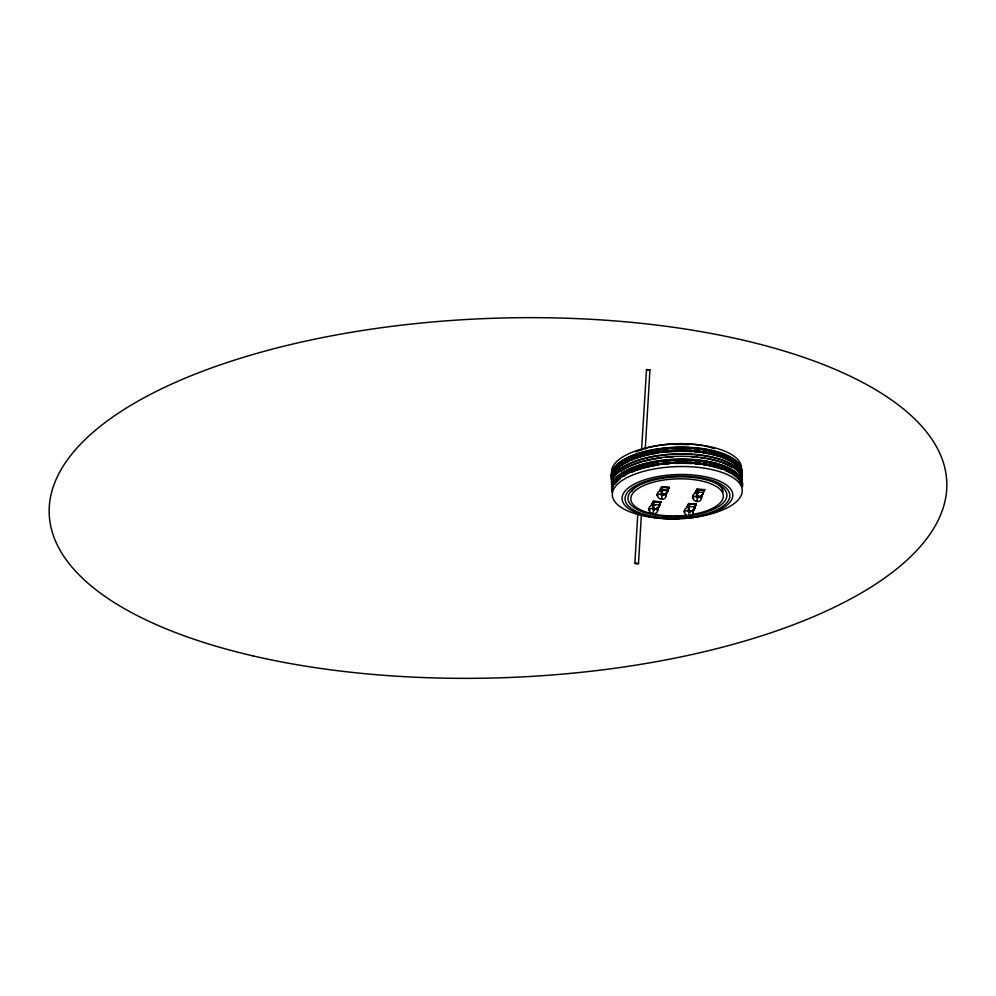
<?xml version="1.0" encoding="UTF-8"?>
<svg xmlns="http://www.w3.org/2000/svg" width="996" height="996" viewBox="0 0 996 996"><rect width="100%" height="100%" fill="white"/><g stroke="black" fill="none" stroke-linecap="round" stroke-linejoin="round"><path stroke-width="1.49" d="M654.497 508.583C651.583 510.176 655.605 506.553 653.662 508.794M654.31 508.856L654.372 508.06M662.813 494.141L661.892 494.751L661.742 493.68M689.481 511.471C689.294 508.807 688.373 512.84 689.929 510.873M698.059 496.743C697.275 495.087 697.922 497.676 697.225 495.896M658.481 507.113L658.593 506.366M659.489 505.358L660.946 501.772L653.264 501.274L651.471 504.399M659.601 504.599L659.352 505.943M667.806 490.916L667.893 489.858M667.918 490.157L667.656 491.501M694.025 508.657L693.764 510.002M694.922 507.649L695.009 506.591M695.034 506.889L694.772 508.234M703.226 493.207L704.682 489.621L697.013 489.123L695.22 492.609L697.013 489.123M636.743 563.562L634.863 563.412L637.789 513.799M641.548 450.242L646.516 369.603L649.94 369.827L645.271 448.897M634.863 563.412L638.486 563.624L641.424 514.011M662.303 494.614C660.672 492.821 663.348 494.688 662.751 494.265M662.776 493.742L662.44 494.576M688.672 511.035L689.008 510.238M661.493 491.588L662.539 489.422L660.958 493.618A1.407 1.257 29.9 0 0 661.207 494.937M654.272 508.993L653.289 508.944L653.588 507.948M697.723 495.697L697.088 496.867L698.233 496.431M658.331 507.711L658.568 506.964M694 509.255L693.129 511.097M702.068 495.56L702.305 494.813M661.282 491.364C662.701 489.073 661.045 496.992 664.892 494.452A1.942 0.772 -2 0 1 665.714 495.672M696.714 493.655L697.125 492.945L698.059 496.506M653.077 505.482L654.335 508.62M658.07 508.271L658.418 507.549M659.091 506.516L659.439 505.794M666.386 493.829L667.806 490.169L662.502 489.833L661.581 491.439M667.395 492.074L667.743 491.352M694.523 508.807L694.859 508.085M701.819 496.12L702.155 495.398M702.827 494.365L703.338 492.447L697.935 492.124L697.013 493.73M703.176 493.643L702.454 494.9M661.63 493.904L662.527 494.427M668.067 489.771L669.262 487.33L661.581 486.832L659.775 489.957M653.214 505.619L654.235 503.864L652.654 508.06A1.407 1.257 29.9 0 0 652.903 509.379M659.75 503.852L660.946 501.772M666.822 491.526L667.843 489.758M668.055 489.41L669.262 487.33M688.697 503.565L686.904 507.051L688.697 503.565L696.378 504.063L693.901 508.495M696.951 493.468L697.972 491.713L696.391 495.908A1.407 1.257 29.9 0 0 696.64 497.228L696.851 497.44M693.951 508.259L696.378 504.063M703.487 491.7L704.682 489.621M689.892 510.475C689.02 511.757 688.734 509.105 689.668 511.334M667.021 492.609L667.482 491.912M666.013 494.365L666.473 493.68M658.717 507.051L659.178 506.354M658.157 508.122L657.223 509.317M701.906 495.971L700.96 497.166M693.59 510.413L692.656 511.608M694.15 509.342L694.61 508.645M667.108 492.447L663.025 495.211A1.295 1.145 29.9 0 1 661.431 495.149L661.294 494.788A1.407 1.257 29.9 0 1 661.045 493.468M658.232 507.549L658.804 506.902M702.541 494.751L698.445 497.502M693.664 509.84L694.237 509.193M653.388 508.296L654.31 508.657M662.153 494.614L661.705 493.842L662.626 494.265M666.635 492.958L663.112 495.062A1.295 1.145 29.9 0 1 661.518 494.987M658.319 507.4L654.708 509.653A1.295 1.145 29.9 0 1 653.115 509.591L652.99 509.23A1.407 1.257 29.9 0 1 652.741 507.91M702.068 495.249L698.532 497.353A1.295 1.145 29.9 0 1 696.939 497.278L696.727 497.079A1.407 1.257 29.9 0 1 696.478 495.759M693.751 509.691L690.141 511.944A1.295 1.145 29.9 0 1 688.547 511.882L688.336 511.67A1.407 1.257 29.9 0 1 688.087 510.35L689.655 506.155L689.17 507.375L689.63 506.566L694.922 506.902M697.785 497.029L697.785 495.896M653.326 508.595L654.322 508.757L650.936 508.533A1.942 0.772 -2 0 0 648.819 509.193A4.619 4.109 29.9 0 0 654.633 513.65A4.619 4.109 29.9 0 0 657.148 507.611M697.163 496.108L700.325 496.743A1.942 0.772 -2 0 1 701.595 497.34A1.942 0.772 -2 0 1 700.786 498.1M688.896 510.525L689.73 510.898M689.518 511.197L688.846 510.724M689.431 511.346L692.021 511.185A1.942 0.772 -2 0 1 692.83 512.405M688.722 507.4L689.145 510.475M653.725 509.242L653.077 513.575M636.606 563.475L638.486 563.624M669.275 487.679L661.581 486.832M697.026 489.472L704.695 489.97M661.506 494.24L659.252 494.091A1.942 0.772 -2 0 0 657.198 494.651A1.942 0.772 -2 0 0 657.945 495.547M660.958 502.121L653.264 501.274M688.709 503.914L696.391 504.412M659.489 504.611L653.725 504.735M655.542 504.848L652.617 504.661L652.567 503.204M688.634 510.973L686.369 510.824A1.942 0.772 -2 0 0 684.414 511.297A1.942 0.772 -2 0 0 684.713 512.168M649.865 369.815L646.392 369.641M696.814 501.424L697.524 497.091L694.685 496.382A1.942 0.772 -2 0 0 692.569 497.041A4.619 4.109 29.9 0 0 698.37 501.498A4.619 4.109 29.9 0 0 700.885 495.46M697.499 497.054L697.15 496.282M661.929 494.726L661.668 499.407L661.282 498.461M653.55 508.695L656.588 508.894A1.942 0.772 -2 0 1 657.858 509.491A1.942 0.772 -2 0 1 657.049 510.251M688.448 515.567L688.796 516.14L689.22 511.533M696.316 491.053L696.366 492.51M695.295 505.968L695.345 507.425M687.999 505.495L688.049 506.952M668.179 489.235L668.229 490.692L660.933 490.219L660.883 488.762M659.912 505.134L659.862 503.677A3.747 1.506 -2 0 0 655.617 501.972A3.747 1.506 -2 0 0 653.04 504.325M654.795 509.504A1.295 1.145 29.9 0 1 653.202 509.442M654.347 505.47A4.619 4.109 29.9 0 0 648.819 509.193A1.942 0.772 -2 0 0 650.064 510.064M660.946 489.534A3.747 1.506 -2 0 1 664.905 487.492A3.747 1.506 -2 0 1 667.83 489.609M665.938 494.215A4.619 4.109 29.9 0 1 662.178 499.282A4.619 4.109 29.9 0 1 657.136 494.377A4.619 4.109 29.9 0 1 662.651 491.016M688.46 506.615A3.747 1.506 -2 0 1 691.535 504.237A3.747 1.506 -2 0 1 694.947 506.342M688.174 510.201A1.407 1.257 29.9 0 0 688.423 511.521L688.634 511.72A1.295 1.145 29.9 0 0 690.228 511.795M692.581 509.902A4.619 4.109 29.9 0 1 690.788 515.729A4.619 4.109 29.9 0 1 684.576 512.94A4.619 4.109 29.9 0 1 687.452 507.599M696.777 492.173A3.747 1.506 -2 0 1 699.354 489.82A3.747 1.506 -2 0 1 703.612 491.526M698.084 493.306A4.619 4.109 29.9 0 0 692.569 497.041A1.942 0.772 -2 0 0 693.801 497.913M614.482 469.104A64.603 25.871 -2 0 1 618.466 464.759M619.736 463.713A64.603 25.871 -2 0 1 629.572 457.936M630.866 457.363A64.603 25.871 -2 0 1 668.503 448.847M671.565 448.623A64.603 25.871 -2 0 1 691.398 448.648M694.349 448.872A64.603 25.871 -2 0 1 700.2 449.495M703.039 449.881A64.603 25.871 -2 0 1 707.16 450.578M708.629 450.852A64.603 25.871 -2 0 1 719.61 453.703M720.855 454.114A64.603 25.871 -2 0 1 729.197 457.699M731.525 459.032A64.603 25.871 -2 0 1 738.472 464.983M612.054 474.756A64.603 25.871 -2 0 1 667.843 448.013A64.603 25.871 -2 0 1 738.434 464.099M740.04 466.688A64.603 25.871 -2 0 1 741.161 470.685M611.27 476.138A65.412 26.195 -2 0 1 674.566 447.266A65.412 26.195 -2 0 1 741.97 470.66M611.295 477.022A65.412 26.195 -2 0 1 674.591 448.15A65.412 26.195 -2 0 1 741.995 471.531M611.494 482.823A65.412 26.195 -2 0 1 678.214 453.852A65.412 26.195 -2 0 1 742.057 480.084M611.407 480.01A65.412 26.195 -2 0 1 678.114 451.026A65.412 26.195 -2 0 1 741.958 477.271M611.37 479.126A65.412 26.195 -2 0 1 678.089 450.155A65.412 26.195 -2 0 1 741.933 476.387M612.167 477.744A64.603 25.871 -2 0 1 676.371 450.516A64.603 25.871 -2 0 1 741.261 473.685M614.582 472.092A64.603 25.871 -2 0 1 629.684 460.936M630.978 460.364A64.603 25.871 -2 0 1 658.095 453.043M662.527 452.445A64.603 25.871 -2 0 1 691.498 451.636M694.461 451.86A64.603 25.871 -2 0 1 700.3 452.483M703.151 452.881A64.603 25.871 -2 0 1 707.272 453.566M708.729 453.852A64.603 25.871 -2 0 1 719.722 456.691M720.955 457.102A64.603 25.871 -2 0 1 730.504 461.347M731.637 462.02A64.603 25.871 -2 0 1 738.571 467.971M636.008 451.898A55.378 22.173 -2 0 1 647.188 447.901M648.558 447.528A55.378 22.173 -2 0 1 702.516 445.586M704.085 445.884A55.378 22.173 -2 0 1 714.244 448.611M611.556 472.714A65.014 26.033 -2 0 1 674.454 444.029A65.014 26.033 -2 0 1 741.447 467.273M611.681 488.102A65.412 26.195 -2 0 1 680.119 459.094A65.412 26.195 -2 0 1 741.908 486.745M612.976 483.994A64.603 25.871 -2 0 1 678.401 459.455A64.603 25.871 -2 0 1 741.385 481.317M612.316 482.786A64.603 25.871 -2 0 1 674.827 454.276A64.603 25.871 -2 0 1 741.398 477.383M621.056 471.22A64.603 25.871 -2 0 1 641.337 461.995M642.906 461.546A64.603 25.871 -2 0 1 661.22 457.911M665.739 457.388A64.603 25.871 -2 0 1 673.383 456.815M691.685 456.915A64.603 25.871 -2 0 1 697.586 457.425M700.487 457.762A64.603 25.871 -2 0 1 706.102 458.608M707.446 458.845A64.603 25.871 -2 0 1 721.141 462.381M722.648 462.928A64.603 25.871 -2 0 1 731.823 467.298M739.642 474.532A64.603 25.871 -2 0 1 741.285 478.503M611.581 485.289A65.412 26.195 -2 0 1 678.301 456.305A65.412 26.195 -2 0 1 742.145 482.55M612.528 488.949A64.603 25.871 -2 0 1 614.196 482.176M614.893 481.068A64.603 25.871 -2 0 1 620.159 475.677M623.421 473.411A64.603 25.871 -2 0 1 629.995 469.913M631.29 469.328A64.603 25.871 -2 0 1 658.406 462.02M662.838 461.422A64.603 25.871 -2 0 1 670.457 460.7M675.039 460.438A64.603 25.871 -2 0 1 691.809 460.613M694.772 460.837A64.603 25.871 -2 0 1 700.611 461.459M703.462 461.845A64.603 25.871 -2 0 1 707.583 462.542M709.052 462.829A64.603 25.871 -2 0 1 720.033 465.667M721.266 466.078A64.603 25.871 -2 0 1 730.815 470.324M731.948 470.996A64.603 25.871 -2 0 1 738.883 476.947M739.767 478.229A64.603 25.871 -2 0 1 741.41 482.201M611.718 488.986A65.412 26.195 -2 0 1 678.425 460.003A65.412 26.195 -2 0 1 742.281 486.247M611.793 491.09A65.412 26.195 -2 0 1 675.089 462.231A65.412 26.195 -2 0 1 742.493 485.612M614.968 483.185A64.603 25.871 -2 0 1 683.268 462.418A64.603 25.871 -2 0 1 741.485 484.305M615.005 484.068A64.603 25.871 -2 0 1 620.259 478.678M623.521 476.412A64.603 25.871 -2 0 1 625.998 474.955M631.389 472.328A64.603 25.871 -2 0 1 658.505 465.008M662.95 464.41A64.603 25.871 -2 0 1 669.026 463.8M675.139 463.426A64.603 25.871 -2 0 1 691.921 463.613M694.872 463.825A64.603 25.871 -2 0 1 700.711 464.447M703.562 464.846A64.603 25.871 -2 0 1 707.683 465.53M709.152 465.817A64.603 25.871 -2 0 1 721.378 469.079M725.773 470.772A64.603 25.871 -2 0 1 730.915 473.312M732.048 473.984A64.603 25.871 -2 0 1 738.995 479.948M739.879 481.217A64.603 25.871 -2 0 1 741.522 485.189M611.818 491.974A65.412 26.195 -2 0 1 675.114 463.103A65.412 26.195 -2 0 1 742.518 486.496M679.334 518.605A65.014 26.033 -2 0 1 619.313 482.574A65.014 26.033 -2 0 1 730.827 476.312A65.014 26.033 -2 0 1 683.941 518.343M674.69 444.527A52.439 20.991 -2 0 1 688.311 444.677M631.763 491.576A46.277 18.526 -2 0 1 634.577 488.028M710.97 480.657A46.277 18.526 -2 0 1 715.9 483.085M717.145 483.869A46.277 18.526 -2 0 1 721.017 487.305M721.839 488.451A46.277 18.526 -2 0 1 723.146 492.012M686.68 515.256A46.277 18.526 -2 0 1 632.622 493.568A46.277 18.526 -2 0 1 709.326 483.185A46.277 18.526 -2 0 1 691.062 514.671M253.245 655.953A449.059 179.778 -2 0 0 946.2 494.414A449.059 179.778 -2 0 0 294.555 343.632A449.059 179.778 -2 0 0 253.245 655.953M639.544 514.011A55.378 22.173 -2 0 0 731.325 500.216A55.378 22.173 -2 0 0 661.431 475.964A55.378 22.173 -2 0 0 639.544 514.011M641.573 513.513A52.439 20.991 -2 0 0 728.474 500.453A52.439 20.991 -2 0 0 662.303 477.495A52.439 20.991 -2 0 0 641.573 513.513M643.565 512.181A49.501 19.82 -2 0 0 725.598 499.855A49.501 19.82 -2 0 0 663.137 478.18A49.501 19.82 -2 0 0 643.565 512.181"/></g></svg>
